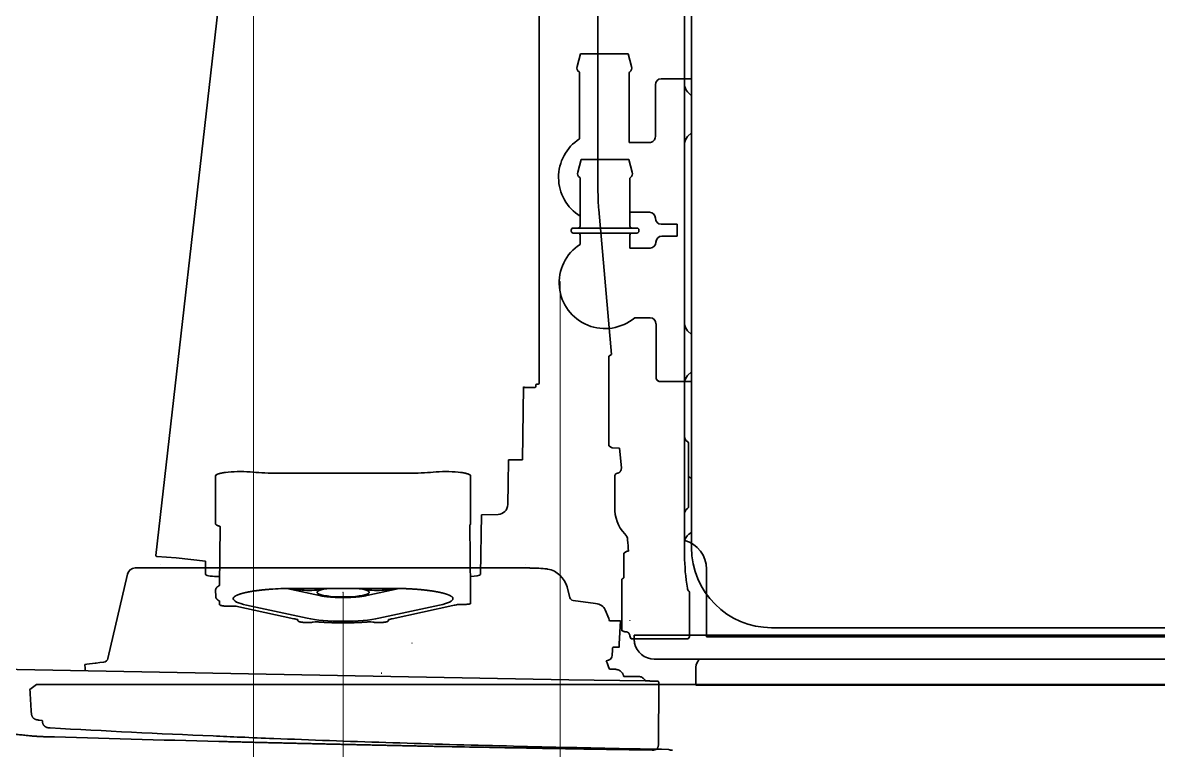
# Model space of a CAD drawing. Header units: millimetres. Extents: x 120 to 10915, y 515 to 8014.
# Drawn here: x 2654 to 3224, y 905 to 1270 of the extents above; entities that cross this region are included whole.
import ezdxf

# ---------------------------------------------------------------- set-up
doc = ezdxf.new("R2010")
doc.units = ezdxf.units.MM
doc.layers.get('0').update_dxf_attribs({"lineweight": 13})
doc.layers.add('201_Dimensions', color=7, linetype='Continuous', lineweight=13)
doc.layers.add('205_Chassis_top_view', color=7, linetype='Continuous', lineweight=13)

# ---------------------------------------------------------------- blocks, each defined once
blk = doc.blocks.new('3351299_1')
at = {"layer": '205_Chassis_top_view', "color": 3, "lineweight": 35}
for p, q in [((2657.74, -1234.44), (2661.1, -1231.85)), ((2661.1, -1231.85), (3450, -1231.85)), ((2662.45, -1249.83), (2663.96, -1250)), ((2667.94, -1253.74), (2667.94, -1253.74))]:
    blk.add_line(p, q, dxfattribs=at)
blk.add_lwpolyline([(2667.94, -1253.75, 0.002913), (2749.71, -1257.79)], format="xyb", dxfattribs=at)
for centre, radius, start, end in [((2657.77, -1234.45), 0.0349, 114.1374, 168.7589), ((4254.16, -1144.5), 1598.95, 183.22452, 183.63295)]:
    blk.add_arc(centre, radius, start, end, dxfattribs=at)
for points, knots in [([(2662.45, -1249.83), (2662.39, -1249.82), (2662.27, -1249.81), (2662.09, -1249.79), (2661.91, -1249.77), (2661.7, -1249.74), (2661.47, -1249.71), (2661.2, -1249.66), (2660.86, -1249.58), (2660.52, -1249.48), (2660.19, -1249.33), (2659.91, -1249.18), (2659.65, -1248.99), (2659.42, -1248.79), (2659.22, -1248.56), (2659.03, -1248.3), (2658.88, -1248.03), (2658.75, -1247.75), (2658.65, -1247.44), (2658.57, -1247.13), (2658.51, -1246.81), (2658.47, -1246.48), (2658.44, -1246.15), (2658.43, -1245.93), (2658.42, -1245.82)], [0, 0, 0, 0, 0.173096, 0.353338, 0.540099, 0.734484, 0.971403, 1.244634, 1.57484, 1.998269, 2.312907, 2.646159, 2.954845, 3.267262, 3.57417, 3.884137, 4.195065, 4.510297, 4.829031, 5.152633, 5.479714, 5.810747, 6.143283, 6.476758, 6.476758, 6.476758, 6.476758]), ([(2663.96, -1250), (2663.97, -1250.11), (2663.98, -1250.33), (2664.02, -1250.66), (2664.08, -1251), (2664.16, -1251.33), (2664.26, -1251.64), (2664.38, -1251.94), (2664.54, -1252.22), (2664.72, -1252.48), (2664.92, -1252.72), (2665.15, -1252.93), (2665.37, -1253.08), (2665.5, -1253.17), (2665.54, -1253.19)], [0.000134, 0.000134, 0.000134, 0.000134, 0.326786, 0.666408, 1.011806, 1.344188, 1.675153, 1.996418, 2.315168, 2.62923, 2.941443, 3.266571, 3.568878, 3.727389, 3.727389, 3.727389, 3.727389]), ([(2667.94, -1253.74), (2667.83, -1253.74), (2667.61, -1253.73), (2667.27, -1253.7), (2666.94, -1253.66), (2666.61, -1253.6), (2666.29, -1253.52), (2666.01, -1253.42), (2665.76, -1253.31), (2665.61, -1253.23), (2665.54, -1253.19)], [0, 0, 0, 0, 0.334308, 0.670447, 1.006347, 1.338838, 1.670657, 1.997946, 2.244422, 2.489201, 2.489201, 2.489201, 2.489201]), ([(2749.71, -1257.79), (2754.31, -1257.99), (2764.45, -1258.43), (2783.93, -1259.22), (2808.25, -1260.13), (2836.51, -1261.1), (2864.97, -1261.97), (2893.42, -1262.74), (2921.79, -1263.43), (2950.08, -1264.04), (2968.95, -1264.39), (2978.39, -1264.56)], [0, 0, 0, 0, 13.795187, 30.46723, 58.478224, 86.797947, 115.296423, 143.911678, 172.176136, 200.440479, 228.790243, 228.790243, 228.790243, 228.790243]), ([(2978.39, -1264.56), (2978.4, -1264.56), (2978.44, -1264.58), (2978.51, -1264.61), (2978.59, -1264.64), (2978.7, -1264.68), (2978.83, -1264.72), (2979.01, -1264.78), (2979.21, -1264.83), (2979.38, -1264.87), (2979.53, -1264.9), (2979.65, -1264.92), (2979.81, -1264.94), (2979.97, -1264.96), (2980.13, -1264.97), (2980.28, -1264.98), (2980.39, -1264.98), (2980.42, -1264.98)], [0.099684, 0.099684, 0.099684, 0.099684, 0.121684, 0.216539, 0.334708, 0.388758, 0.551999, 0.741442, 0.954305, 1.184694, 1.250986, 1.411474, 1.569982, 1.731595, 1.880901, 2.071715, 2.183662, 2.183662, 2.183662, 2.183662])]:
    blk.add_open_spline(points, degree=3, knots=knots, dxfattribs=at)
blk = doc.blocks.new('3069619_1')
at = {"layer": '205_Chassis_top_view', "color": 3, "lineweight": 35}
for p, q in [((2990, -472.2), (2990, -1163.2)), ((2934.24, -915.21), (2932.54, -921.56)), ((2946.2, -915.21), (2934.24, -915.21)), ((2946.2, -915.21), (2934.24, -915.21)), ((2958.16, -915.21), (2946.2, -915.21)), ((2958.16, -915.21), (2959.86, -921.56)), ((2933.7, -942.17), (2933.7, -924.65)), ((2958.7, -959.7), (2958.7, -924.65)), ((2974.8, -927.7), (2990, -927.7)), ((2971.8, -930.7), (2971.8, -956.7)), ((2933.7, -942.17), (2933.7, -957.86)), ((2968.8, -959.7), (2958.7, -959.7)), ((2934.57, -968.23), (2932.87, -974.59)), ((2946.54, -968.23), (2934.57, -968.23)), ((2958.5, -968.23), (2946.54, -968.23)), ((2958.5, -968.23), (2960.2, -974.59)), ((2934.04, -1001.67), (2934.04, -977.67)), ((2959.04, -1001.67), (2959.04, -977.67)), ((2968.8, -994.7), (2959.04, -994.7)), ((2968.81, -994.7), (2959.04, -994.7)), ((2968.8, -994.7), (2961.09, -994.7)), ((2968.81, -994.7), (2961.09, -994.7)), ((2971.8, -997.7), (2971.8, -997.67)), ((2946.54, -1002.67), (2930.54, -1002.67)), ((2962.54, -1002.67), (2946.54, -1002.67)), ((2982.8, -1000.7), (2974.8, -1000.7)), ((2980.3, -1000.7), (2974.8, -1000.7)), ((2980.3, -1000.7), (2974.8, -1000.7)), ((2980.3, -1000.7), (2974.8, -1000.7)), ((2982.8, -1000.7), (2982.8, -1006.7)), ((2929.54, -1004.17), (2929.54, -1003.67)), ((2946.54, -1005.17), (2930.54, -1005.17)), ((2934.04, -1006.17), (2934.04, -1010.86)), ((2962.54, -1005.17), (2946.54, -1005.17)), ((2959.04, -1006.17), (2959.04, -1012.7)), ((2963.54, -1004.17), (2963.54, -1003.67)), ((2982.8, -1006.7), (2975.14, -1006.7)), ((2969.13, -1012.7), (2959.04, -1012.7)), ((2969.13, -1047.7), (2961.42, -1047.7)), ((2969.13, -1047.7), (2961.42, -1047.7)), ((2972.14, -1077.7), (2972.14, -1050.7)), ((2974.14, -1079.7), (2984.53, -1079.7)), ((2974.14, -1079.7), (2984.53, -1079.7)), ((2974.14, -1079.7), (2984.53, -1079.7)), ((2974.14, -1079.7), (2990, -1079.7)), ((2961.2, -1207.2), (4339.2, -1207.2)), ((2961.2, -1207.2), (2961.2, -1209.21)), ((3030.2, -1203.4), (4270.2, -1203.4)), ((4329.2, -1219.2), (2971.2, -1219.2)), ((2992.2, -1223.2), (2992.2, -1232.2)), ((4308.2, -1232.2), (2992.2, -1232.2))]:
    blk.add_line(p, q, dxfattribs=at)
for centre, radius, start, end in [((2934.95, -922.21), 2.5, 165.0005, 234.3151), ((2957.45, -922.21), 2.5, 305.6858, 15.0005), ((2933.2, -924.65), 0.5, 0.0005, 54.3151), ((2959.2, -924.65), 0.5, 125.6858, 180.0005), ((2974.8, -930.7), 3, 90.0005, 180.0005), ((2974.8, -930.7), 3, 90.0005, 180.0005), ((2974.8, -930.7), 3, 90.0004, 180.0004), ((2946.2, -977.17), 23, 122.9203, 238.0687), ((2968.8, -956.7), 3, 270.0005, 0.0005), ((2935.29, -975.23), 2.5, 165.0001, 234.3148), ((2957.79, -975.23), 2.5, 305.6854, 15.0001), ((2933.54, -977.67), 0.5, 0.0001, 54.3148), ((2959.54, -977.67), 0.5, 125.6854, 180.0001), ((2968.8, -997.7), 3, 0.0005, 90.0005), ((2968.8, -997.7), 3, 0.0004, 90.0004), ((2974.8, -997.7), 3, 180.0005, 270.0005), ((2974.8, -997.7), 3, 180.0005, 270.0005), ((2974.8, -997.7), 3, 180.0004, 270.0004), ((2974.8, -997.7), 3, 180.0004, 270.0004), ((2930.54, -1003.67), 1, 90.0001, 180.0001), ((2933.04, -1001.67), 1, 270.0001, 0.0001), ((2960.04, -1001.67), 1, 180.0001, 270.0001), ((2962.54, -1003.67), 1, 0.0001, 90.0001), ((2930.54, -1004.17), 1, 180.0001, 270.0001), ((2933.04, -1006.17), 1, 0.0001, 90.0001), ((2960.04, -1006.17), 1, 90.0001, 180.0001), ((2962.54, -1004.17), 1, 270.0001, 0.0001), ((2975.13, -1009.7), 3, 90.0005, 180.0005), ((2975.14, -1009.7), 3, 90.0001, 180.0001), ((2975.14, -1009.7), 3, 90.0001, 180.0001), ((2946.53, -1030.17), 23, 122.9188, 310.3437), ((2969.13, -1009.7), 3, 270.0001, 0.0001), ((2969.13, -1050.7), 3, 0.0005, 90.0005), ((2969.13, -1050.7), 3, 0.0005, 90.0005), ((2969.13, -1050.7), 3, 0.0001, 90.0001), ((2969.13, -1050.7), 3, 0.0001, 90.0001), ((2974.14, -1077.7), 2, 180.0001, 270.0001), ((2974.14, -1077.7), 2, 180.0001, 270.0001), ((2974.14, -1077.7), 2, 180.0005, 270.0005), ((2974.14, -1077.7), 2, 180.0005, 270.0005), ((3030.2, -1163.2), 40.2, 180, 270), ((2971.2, -1209.21), 9.99, 191.4716, 270), ((2997.2, -1223.2), 5, 126.8614, 180)]:
    blk.add_arc(centre, radius, start, end, dxfattribs=at)
blk.add_open_spline([(2961.41, -1211.2), (2961.33, -1210.8), (2961.27, -1210.39), (2961.22, -1209.98), (2961.2, -1209.59), (2961.2, -1209.21)], degree=5, dxfattribs=at)
blk = doc.blocks.new('3069642_1')
at = {"layer": '205_Chassis_top_view', "color": 3, "lineweight": 35}
for p, q in [((2986.5, -481.09), (2986.5, -1167)), ((2943, -780), (2943, -984.63)), ((2988.03, -934.27), (2990, -936.18)), ((2990, -936.18), (2990, -954.82)), ((2988.03, -956.73), (2990, -954.82)), ((2988.03, -956.73), (2990, -954.82)), ((2943.38, -993.35), (2949.75, -1066.13)), ((2988.03, -1054.27), (2990, -1056.18)), ((2990, -1056.18), (2990, -1074.82)), ((2948.5, -1067), (2949.75, -1066.13)), ((2948.5, -1069.56), (2948.5, -1067)), ((2948.5, -1073.56), (2948.5, -1069.56)), ((2948.5, -1073.56), (2948.5, -1076.61)), ((2948.5, -1080.73), (2948.5, -1076.61)), ((2988.03, -1076.73), (2990, -1074.82)), ((2988.03, -1076.73), (2990, -1074.82)), ((2948.5, -1080.73), (2948.5, -1081.63)), ((2948.5, -1090.54), (2948.5, -1081.63)), ((2948.5, -1090.54), (2948.5, -1091.33)), ((2948.5, -1112), (2948.5, -1091.33)), ((2948.5, -1112), (2949.76, -1112.88)), ((2988.5, -1110.5), (2988.08, -1110.08)), ((2988.5, -1126), (2988.5, -1110.5)), ((2950.3, -1113.06), (2953.86, -1113.19)), ((2953.86, -1113.19), (2954.73, -1123.04)), ((2951.5, -1142.13), (2951.5, -1126.87)), ((2952.36, -1125.88), (2952.85, -1125.81)), ((2988.5, -1143), (2988.5, -1126)), ((2990, -1128.5), (2988.5, -1127.45)), ((2988.61, -1127.53), (2988.5, -1127.45)), ((2990, -1128.5), (2990, -1135.53)), ((2990, -1135.53), (2990, -1155.5)), ((2988.5, -1143), (2988.08, -1143.42)), ((2990, -1155.5), (2988.63, -1156.46)), ((2990, -1155.5), (2988.63, -1156.46)), ((2990, -1155.5), (2988.63, -1156.46)), ((2990, -1155.5), (2988.63, -1156.46)), ((2990, -1155.5), (2988.63, -1156.46)), ((2990, -1155.5), (2988.63, -1156.46)), ((2990, -1155.5), (2988.63, -1156.46)), ((2986.5, -1160.25), (2986.5, -1159.82)), ((2956, -1166), (2957.26, -1165.12)), ((2956, -1178.3), (2956, -1166)), ((2958.33, -1164.92), (2957.8, -1164.94)), ((2986.5, -1167), (2986.5, -1166.07)), ((2997.5, -1174), (2997.5, -1206.5)), ((2955, -1179), (2956, -1178.3)), ((2955, -1204.87), (2955, -1179)), ((2989, -1185.87), (2989, -1187.36)), ((2989, -1187.37), (2989, -1194.25)), ((2989, -1206.89), (2989, -1194.27)), ((2959, -1199.72), (2959, -1199.68)), ((2955, -1204.97), (2955, -1204.87)), ((2957.16, -1205.49), (2956.66, -1205.47)), ((2959.32, -1208.5), (2959.37, -1208.57)), ((2959.65, -1209), (2959.37, -1208.57)), ((2988.35, -1209), (2988.63, -1208.57)), ((2988.68, -1208.5), (2988.63, -1208.57)), ((2989, -1207.41), (2989, -1206.89)), ((2997.5, -1208), (2997.5, -1206.5)), ((2997.5, -1208), (4302.5, -1208)), ((2959.65, -1209), (2988.35, -1209))]:
    blk.add_line(p, q, dxfattribs=at)
for centre, radius, start, end in [((2991.5, -930.68), 5, 180, 226), ((2991.5, -960.32), 5, 134, 180), ((3043, -984.63), 100, 180, 185), ((2991.5, -1050.68), 5, 180, 226), ((2991.5, -1080.32), 5, 134, 179.8876), ((2989.5, -1107.4), 3, 180.6911, 237.9168), ((2987.38, -1110.79), 1, 45, 57.9168), ((2950.33, -1112.06), 1, 235, 268), ((2952.5, -1126.87), 1, 98, 180), ((2952.45, -1124.01), 1.84, 282.2986, 298.5825), ((2952.5, -1142.13), 1, 180, 188.22), ((2969, -1144), 17.5, 176.3589, 224.3768), ((2948.54, -1142.7), 3, 356.4454, 8.2201), ((2989.5, -1146.1), 3, 122.0832, 180), ((2987.38, -1142.71), 1, 302.0832, 315), ((2952.92, -1159.74), 5, 4.9088, 44.3768), ((2991.5, -1160.55), 5, 125, 179.441), ((2659, -1184.98), 300, 3.8337, 4.9088), ((2982.5, -1174), 15, 0, 74.1467), ((2957.83, -1165.94), 1, 92, 125), ((3086.5, -1167), 100, 180, 189.5376), ((2990.82, -1183.06), 2.98, 190.0633, 224.8851), ((2988, -1185.87), 1, 0, 45.0137), ((2955.39, -1204.05), 1, 247.0097, 266.2948), ((2952.18, -1214.17), 9.65, 66.8766, 70.9893), ((2956.85, -1207.61), 2.14, 75.2384, 81.6097), ((2956.81, -1207.75), 2.29, 49.0904, 75.2144), ((2957.12, -1207.36), 1.8, 31.6077, 48.4114), ((2961, -1207.41), 2, 184.304, 213), ((2987, -1207.41), 2, 327, 0)]:
    blk.add_arc(centre, radius, start, end, dxfattribs=at)
for points, knots in [([(2954.73, -1123.04), (2954.73, -1123.08), (2954.74, -1123.17), (2954.74, -1123.3), (2954.73, -1123.44), (2954.72, -1123.57), (2954.7, -1123.71), (2954.68, -1123.85), (2954.64, -1123.98), (2954.6, -1124.11), (2954.56, -1124.22), (2954.52, -1124.32), (2954.48, -1124.43), (2954.42, -1124.53), (2954.37, -1124.63), (2954.31, -1124.73), (2954.24, -1124.83), (2954.17, -1124.93), (2954.1, -1125.02), (2954.02, -1125.1), (2953.94, -1125.18), (2953.86, -1125.26), (2953.78, -1125.33), (2953.69, -1125.4), (2953.61, -1125.47), (2953.52, -1125.53), (2953.43, -1125.58), (2953.36, -1125.61), (2953.33, -1125.63)], [0.000007, 0.000007, 0.000007, 0.000007, 0.128244, 0.25951, 0.393423, 0.529637, 0.668171, 0.807682, 0.949065, 1.091345, 1.198712, 1.306552, 1.423531, 1.541036, 1.658145, 1.775751, 1.892831, 2.009513, 2.125622, 2.240979, 2.353472, 2.464982, 2.574824, 2.68322, 2.794342, 2.903094, 3.009104, 3.112136, 3.112136, 3.112136, 3.112136]), ([(2956.66, -1205.47), (2956.65, -1205.47), (2956.62, -1205.47), (2956.59, -1205.47), (2956.56, -1205.46), (2956.52, -1205.46), (2956.49, -1205.45), (2956.46, -1205.45), (2956.43, -1205.44), (2956.4, -1205.44), (2956.37, -1205.43), (2956.34, -1205.42), (2956.31, -1205.42), (2956.28, -1205.41), (2956.26, -1205.4), (2956.23, -1205.39), (2956.21, -1205.39), (2956.19, -1205.38), (2956.16, -1205.37), (2956.14, -1205.36), (2956.11, -1205.35), (2956.09, -1205.35), (2956.07, -1205.34), (2956.04, -1205.33), (2956.02, -1205.32), (2956, -1205.31), (2955.98, -1205.3), (2955.97, -1205.3)], [0, 0, 0, 0, 0.0351353, 0.0694584, 0.1033526, 0.1363866, 0.1689269, 0.2008937, 0.2323159, 0.2631463, 0.3006704, 0.3277066, 0.354518, 0.3808882, 0.4070981, 0.43309, 0.4588958, 0.4845417, 0.5100576, 0.5354438, 0.560746, 0.5859799, 0.6112167, 0.6363163, 0.6614526, 0.6865875, 0.7117358, 0.7117358, 0.7117358, 0.7117358]), ([(2958.65, -1206.42), (2958.66, -1206.44), (2958.68, -1206.47), (2958.71, -1206.52), (2958.73, -1206.57), (2958.76, -1206.62), (2958.78, -1206.67), (2958.8, -1206.72), (2958.82, -1206.76), (2958.84, -1206.81), (2958.86, -1206.86), (2958.87, -1206.9), (2958.89, -1206.95), (2958.91, -1207), (2958.92, -1207.05), (2958.93, -1207.1), (2958.95, -1207.15), (2958.96, -1207.21), (2958.97, -1207.26), (2958.98, -1207.32), (2958.99, -1207.38), (2958.99, -1207.44), (2959, -1207.5), (2959, -1207.54), (2959.01, -1207.56)], [0, 0, 0, 0, 0.055971, 0.11314, 0.168005, 0.223043, 0.280082, 0.337376, 0.385009, 0.432855, 0.481993, 0.531382, 0.582025, 0.632953, 0.685052, 0.73747, 0.793185, 0.849278, 0.906485, 0.964099, 1.022721, 1.081775, 1.141751, 1.202206, 1.202206, 1.202206, 1.202206])]:
    blk.add_open_spline(points, degree=3, knots=knots, dxfattribs=at)
at = {"layer": '205_Chassis_top_view', "color": 1, "lineweight": 5}
blk.add_point((2924, -1029.63), dxfattribs=at)
blk = doc.blocks.new('3107262_1')
at = {"layer": '205_Chassis_top_view', "color": 3, "lineweight": 35}
for p, q in [((2765.2, -779.28), (2721.01, -1167.1)), ((2913.5, -806.54), (2913.5, -1080.55)), ((2905.03, -1119), (2905.67, -1082.42)), ((2907, -1082.78), (2906.83, -1082.78)), ((2907, -1082.78), (2906.83, -1082.78)), ((2907, -1082.78), (2906.83, -1082.78)), ((2907, -1082.78), (2906.83, -1082.78)), ((2907, -1082.78), (2906.83, -1082.78)), ((2907, -1082.78), (2906.83, -1082.78)), ((2907, -1082.78), (2906.83, -1082.78)), ((2908.3, -1082.75), (2907, -1082.78)), ((2908.3, -1082.75), (2907, -1082.78)), ((2908.3, -1082.75), (2907, -1082.78)), ((2908.3, -1082.75), (2907, -1082.78)), ((2908.3, -1082.75), (2907, -1082.78)), ((2908.3, -1082.75), (2907, -1082.78)), ((2908.3, -1082.75), (2907, -1082.78)), ((2908.5, -1082.7), (2910, -1082.7)), ((2908.5, -1082.7), (2910, -1082.7)), ((2908.5, -1082.7), (2910, -1082.7)), ((2908.5, -1082.7), (2910, -1082.7)), ((2908.5, -1082.7), (2910, -1082.7)), ((2908.5, -1082.7), (2910, -1082.7)), ((2908.5, -1082.7), (2910, -1082.7)), ((2910, -1082.72), (2910.5, -1082.73)), ((2910, -1082.72), (2910.5, -1082.73)), ((2910, -1082.72), (2910.5, -1082.73)), ((2910, -1082.72), (2910.5, -1082.73)), ((2910, -1082.72), (2910.5, -1082.73)), ((2910, -1082.72), (2910.5, -1082.73)), ((2910, -1082.72), (2910.5, -1082.73)), ((2911.26, -1082.71), (2910.5, -1082.73)), ((2911.26, -1082.71), (2910.5, -1082.73)), ((2911.26, -1082.71), (2910.5, -1082.73)), ((2911.26, -1082.71), (2910.5, -1082.73)), ((2911.26, -1082.71), (2910.5, -1082.73)), ((2911.26, -1082.71), (2910.5, -1082.73)), ((2911.26, -1082.71), (2910.5, -1082.73)), ((2911.75, -1081.57), (2911.75, -1082.21)), ((2913.01, -1081.05), (2912.24, -1081.07)), ((2913.01, -1081.05), (2912.24, -1081.07)), ((2913.01, -1081.05), (2912.24, -1081.07)), ((2913.01, -1081.05), (2912.24, -1081.07)), ((2913.01, -1081.05), (2912.24, -1081.07)), ((2913.01, -1081.05), (2912.24, -1081.07)), ((2913.01, -1081.05), (2912.24, -1081.07)), ((2898.06, -1119), (2897.85, -1131.19)), ((2905.03, -1119), (2898.06, -1119)), ((2897.67, -1141.38), (2897.85, -1131.19)), ((2897.66, -1141.58), (2897.67, -1141.38)), ((2884.04, -1176.55), (2884.56, -1146.74)), ((2884.56, -1146.74), (2892.81, -1146.49)), ((2731.18, -1168.25), (2721.44, -1167.66)), ((2731.18, -1168.25), (2745.85, -1169.92)), ((2745.96, -1176.55), (2745.85, -1169.92)), ((2745.96, -1176.54), (2745.96, -1176.55)), ((2746, -1176.66), (2746.03, -1176.72)), ((2883.97, -1176.72), (2884, -1176.66)), ((2884.04, -1176.55), (2884.04, -1176.54))]:
    blk.add_line(p, q, dxfattribs=at)
at = {"layer": '205_Chassis_top_view', "color": 4, "lineweight": 35}
for p, q in [((2751, -1145.35), (2751, -1127.13)), ((2782.21, -1125.83), (2847.79, -1125.83)), ((2879, -1127.13), (2879, -1145.35)), ((2751, -1151.26), (2751, -1145.35)), ((2879, -1145.35), (2879, -1151.26)), ((2878.56, -1151.83), (2878.96, -1184.12)), ((2752.95, -1182.16), (2753.22, -1152.49)), ((2750.97, -1184.6), (2750.97, -1184.59)), ((2750.97, -1184.62), (2750.97, -1184.6)), ((2751.02, -1187.78), (2750.97, -1184.62)), ((2786.8, -1183.69), (2803.13, -1187.24)), ((2839.5, -1183.65), (2790.5, -1183.65)), ((2790.5, -1183.66), (2839.5, -1183.66)), ((2826.87, -1187.24), (2843.2, -1183.69)), ((2879.03, -1184.62), (2878.99, -1186.61)), ((2879.03, -1184.59), (2879.03, -1184.6)), ((2879.03, -1184.6), (2879.03, -1184.62)), ((2752.93, -1191.57), (2752.91, -1190.01)), ((2874.51, -1191.71), (2873.29, -1191.68)), ((2879, -1188), (2878.97, -1191.15)), ((2878.99, -1186.61), (2879, -1187)), ((2879, -1187), (2879, -1188)), ((2760.33, -1192.53), (2759.16, -1192.6)), ((2790.28, -1198.9), (2761.14, -1192.57)), ((2796.98, -1198.67), (2766.54, -1192.06)), ((2863.45, -1192.06), (2833.02, -1198.67)), ((2870.15, -1192.29), (2839.72, -1198.9)), ((2792.28, -1199.75), (2792.27, -1199.29)), ((2801, -1200.48), (2800.01, -1200.63)), ((2829.99, -1200.63), (2829, -1200.48)), ((2837.72, -1199.29), (2837.72, -1199.75)), ((2849.54, -1211.2), (2849.62, -1211.2))]:
    blk.add_line(p, q, dxfattribs=at)
at = {"layer": '205_Chassis_top_view', "color": 4, "lineweight": 18}
blk.add_line((2796.98, -1198.67), (2782.28, -1195.48), dxfattribs=at)
at = {"layer": '205_Chassis_top_view', "color": 3, "lineweight": 35}
for centre, radius, start, end in [((2906.83, -1080.78), 2, 234.7268, 270), ((2908.28, -1082.25), 0.5, 271.5007, 295.6104), ((2908.28, -1082.25), 0.5, 271.5007, 295.6104), ((2908.28, -1082.25), 0.5, 271.5007, 295.6104), ((2908.28, -1082.25), 0.5, 271.5007, 295.6104), ((2908.28, -1082.25), 0.5, 271.5007, 295.6104), ((2908.28, -1082.25), 0.5, 271.5007, 295.6104), ((2908.28, -1082.25), 0.5, 271.5007, 295.6104), ((2911.25, -1082.21), 0.5, 271.5, 0), ((2911.25, -1082.21), 0.5, 271.5, 0), ((2911.25, -1082.21), 0.5, 271.5, 0), ((2911.25, -1082.21), 0.5, 271.5, 0), ((2911.25, -1082.21), 0.5, 271.5, 0), ((2911.25, -1082.21), 0.5, 271.5, 0), ((2911.25, -1082.21), 0.5, 271.5, 0), ((2912.25, -1081.57), 0.5, 91.5, 180), ((2913, -1080.55), 0.5, 271.5, 0), ((2913, -1080.55), 0.5, 271.5, 0), ((2913, -1080.55), 0.5, 271.5, 360), ((2913, -1080.55), 0.5, 271.5, 0), ((2913, -1080.55), 0.5, 271.5, 0), ((2913, -1080.55), 0.5, 271.5, 0), ((2913, -1080.55), 0.5, 271.5, 360), ((2892.67, -1141.49), 5, 271.7144, 359), ((2721.51, -1167.16), 0.5, 173.5, 262), ((2746.09, -1166.93), 3, 263.5, 265.3159), ((2746.19, -1176.54), 0.227, 182.0152, 211.5043), ((2883.81, -1176.54), 0.227, 328.4955, 357.9848)]:
    blk.add_arc(centre, radius, start, end, dxfattribs=at)
at = {"layer": '205_Chassis_top_view', "color": 4, "lineweight": 35}
for centre, radius, start, end in [((2790.45, -1357.69), 174.03, 89.986, 93.5414), ((2877.31, -1184.59), 1.72, 0.0856, 15.9633), ((2859.87, -1144.57), 48.82, 282.1593, 284.9459), ((2873.14, -1196.5), 4.83, 88.2563, 92.1489), ((2802.08, -1144.3), 55.86, 257.806, 259.8922), ((2801.48, -1204.25), 3.8, 85.3911, 97.3003), ((2828.52, -1204.25), 3.8, 82.6962, 94.6093), ((2827.92, -1144.3), 55.86, 280.1077, 282.1939)]:
    blk.add_arc(centre, radius, start, end, dxfattribs=at)
for centre, major_axis, start_param, end_param in [((2763.5, -1127.13), (-12.5, 0), 4.190075, 6.283187), ((2782.21, -1121.49), (25, 0), 4.190075, 4.71239), ((2847.79, -1121.49), (25, 0), 4.71239, 5.234705), ((2866.5, -1127.13), (-12.5, 0), 3.141594, 5.234705), ((2798, -1183.32), (-7.85, 0), 0.24933, 2.892288), ((2815, -1185.66), (-13.14, 0), 5.20767, 10.500295), ((2832, -1183.32), (-7.77, 0), 0.251911, 2.889683), ((2790.5, -1188.74), (30.68, 0), 3.140095, 3.816219), ((2839.5, -1188.74), (30.68, 0), 5.608562, 6.284683), ((2815, -1196.17), (23.08, 0), 3.816229, 5.608562)]:
    blk.add_ellipse(centre, major_axis=major_axis, ratio=0.173643, start_param=start_param, end_param=end_param, dxfattribs=at)
at = {"layer": '205_Chassis_top_view', "color": 3, "lineweight": 35}
for centre, start_param, end_param in [((2752.5, -1176.6), 0.100678, 1.646595), ((2877.5, -1176.6), 1.785079, 3.040915)]:
    blk.add_ellipse(centre, major_axis=(-6.5, 0), ratio=0.173642, start_param=start_param, end_param=end_param, dxfattribs=at)
at = {"layer": '205_Chassis_top_view', "color": 4, "lineweight": 35}
for points in [[(2751, -1127.13), (2751, -1126.73), (2751.54, -1126.32), (2752.61, -1125.95), (2754.14, -1125.63), (2756, -1125.39)], [(2874, -1125.39), (2875.85, -1125.63), (2877.39, -1125.95), (2878.46, -1126.32), (2879, -1126.73), (2879, -1127.13)], [(2753.22, -1152.49), (2752.36, -1152.28), (2751.68, -1152.04), (2751.23, -1151.78), (2751, -1151.52), (2751, -1151.26)], [(2879, -1151.26), (2879, -1151.37), (2878.95, -1151.49), (2878.87, -1151.6), (2878.73, -1151.72), (2878.56, -1151.83)]]:
    blk.add_open_spline(points, degree=5, dxfattribs=at)
for points, degree, knots in [([(2750.97, -1184.59), (2750.97, -1184.42), (2750.99, -1184.24), (2751.03, -1184.07), (2751.23, -1183.58), (2751.58, -1183.14), (2751.87, -1182.87), (2752.27, -1182.57), (2752.74, -1182.28), (2752.81, -1182.24), (2752.88, -1182.2), (2752.95, -1182.16)], 5, [751.200872, 751.200872, 751.200872, 751.200872, 751.200872, 751.200872, 754.814479, 754.814479, 754.814479, 762.087293, 762.087293, 762.087293, 763.333019, 763.333019, 763.333019, 763.333019, 763.333019, 763.333019]), ([(2759.82, -1188.73), (2759.82, -1188.71), (2759.82, -1188.68), (2759.83, -1188.63), (2759.84, -1188.58), (2759.85, -1188.53), (2759.87, -1188.48), (2759.9, -1188.41), (2759.93, -1188.35), (2759.98, -1188.27), (2760.04, -1188.19), (2760.11, -1188.11), (2760.19, -1188.03), (2760.28, -1187.94), (2760.38, -1187.85), (2760.5, -1187.76), (2760.62, -1187.67), (2760.76, -1187.58), (2760.89, -1187.5), (2761.02, -1187.42), (2761.13, -1187.36), (2761.25, -1187.3), (2761.36, -1187.24), (2761.47, -1187.19), (2761.59, -1187.13), (2761.71, -1187.08), (2761.84, -1187.02), (2761.97, -1186.96), (2762.11, -1186.91), (2762.25, -1186.85), (2762.41, -1186.79), (2762.57, -1186.73), (2762.76, -1186.66), (2762.99, -1186.58), (2763.24, -1186.49), (2763.5, -1186.41), (2763.76, -1186.33), (2764.04, -1186.25), (2764.33, -1186.17), (2764.61, -1186.09), (2764.89, -1186.02), (2765.16, -1185.95), (2765.43, -1185.88), (2765.72, -1185.81), (2766.04, -1185.74), (2766.41, -1185.66), (2766.81, -1185.57), (2767.21, -1185.49), (2767.6, -1185.42), (2767.98, -1185.35), (2768.35, -1185.28), (2768.74, -1185.21), (2769.13, -1185.14), (2769.53, -1185.08), (2769.93, -1185.02), (2770.34, -1184.95), (2770.76, -1184.89), (2771.18, -1184.83), (2771.61, -1184.77), (2772.05, -1184.72), (2772.49, -1184.66), (2772.94, -1184.61), (2773.39, -1184.55), (2773.85, -1184.5), (2774.31, -1184.45), (2774.78, -1184.4), (2775.25, -1184.35), (2775.73, -1184.31), (2776.21, -1184.26), (2776.7, -1184.22), (2777.19, -1184.18), (2777.69, -1184.14), (2778.19, -1184.1), (2778.69, -1184.06), (2779.2, -1184.03), (2779.54, -1184), (2779.71, -1183.99)], 3, [0, 0, 0, 0, 0.047404, 0.095226, 0.145449, 0.197553, 0.258023, 0.321898, 0.400422, 0.484581, 0.596487, 0.712378, 0.793054, 0.931321, 1.074769, 1.219539, 1.373535, 1.537591, 1.702724, 1.840147, 1.977214, 2.097789, 2.22195, 2.349713, 2.481068, 2.616013, 2.754534, 2.896626, 3.043471, 3.2054, 3.369913, 3.538529, 3.721699, 3.987264, 4.250188, 4.52124, 4.80035, 5.087461, 5.382489, 5.688894, 5.980002, 6.252182, 6.529987, 6.813355, 7.126677, 7.534541, 7.938158, 8.356547, 8.750328, 9.126856, 9.510168, 9.900214, 10.296827, 10.699945, 11.1094, 11.525115, 11.946935, 12.374767, 12.808454, 13.247891, 13.692929, 14.143455, 14.599316, 15.060391, 15.526529, 15.9976, 16.473456, 16.95396, 17.438962, 17.92832, 18.421885, 18.919508, 19.421035, 19.926314, 20.435197, 20.947528, 20.947528, 20.947528, 20.947528]), ([(2839.5, -1183.66), (2839.68, -1183.66), (2840.04, -1183.66), (2840.58, -1183.66), (2841.12, -1183.66), (2841.67, -1183.67), (2842.21, -1183.68), (2842.75, -1183.69), (2843.28, -1183.7), (2843.82, -1183.71), (2844.36, -1183.72), (2844.89, -1183.74), (2845.43, -1183.75), (2845.96, -1183.77), (2846.49, -1183.79), (2847.02, -1183.82), (2847.54, -1183.84), (2848.06, -1183.87), (2848.58, -1183.89), (2849.1, -1183.92), (2849.61, -1183.95), (2850.12, -1183.98), (2850.63, -1184.02), (2851.14, -1184.05), (2851.64, -1184.09), (2852.13, -1184.12), (2852.63, -1184.16), (2853.11, -1184.2), (2853.6, -1184.25), (2854.08, -1184.29), (2854.55, -1184.33), (2855.03, -1184.38), (2855.49, -1184.43), (2855.95, -1184.48), (2856.41, -1184.53), (2856.86, -1184.58), (2857.31, -1184.64), (2857.75, -1184.69), (2858.18, -1184.75), (2858.61, -1184.8), (2859.03, -1184.86), (2859.45, -1184.92), (2859.86, -1184.98), (2860.26, -1185.05), (2860.66, -1185.11), (2861.05, -1185.17), (2861.43, -1185.24), (2861.81, -1185.31), (2862.18, -1185.38), (2862.56, -1185.45), (2862.95, -1185.53), (2863.35, -1185.61), (2863.74, -1185.69), (2864.08, -1185.77), (2864.39, -1185.84), (2864.66, -1185.91), (2864.93, -1185.97), (2865.2, -1186.04), (2865.48, -1186.12), (2865.77, -1186.2), (2866.05, -1186.28), (2866.32, -1186.36), (2866.58, -1186.44), (2866.83, -1186.52), (2867.08, -1186.6), (2867.29, -1186.68), (2867.47, -1186.74), (2867.63, -1186.8), (2867.78, -1186.86), (2867.92, -1186.92), (2868.06, -1186.98), (2868.19, -1187.03), (2868.31, -1187.09), (2868.43, -1187.14), (2868.55, -1187.2), (2868.66, -1187.26), (2868.77, -1187.31), (2868.88, -1187.37), (2869, -1187.44), (2869.12, -1187.51), (2869.25, -1187.59), (2869.39, -1187.68), (2869.51, -1187.77), (2869.62, -1187.86), (2869.73, -1187.95), (2869.81, -1188.03), (2869.89, -1188.11), (2869.96, -1188.19), (2870.02, -1188.28), (2870.06, -1188.35), (2870.1, -1188.42), (2870.12, -1188.48), (2870.14, -1188.53), (2870.16, -1188.59), (2870.17, -1188.63), (2870.17, -1188.68), (2870.17, -1188.71), (2870.17, -1188.73)], 3, [0, 0, 0, 0, 0.542461, 1.084759, 1.626732, 2.168218, 2.709053, 3.249076, 3.788122, 4.326034, 4.862648, 5.397808, 5.931345, 6.463106, 6.992927, 7.520656, 8.046125, 8.569188, 9.089682, 9.607458, 10.122349, 10.634216, 11.142892, 11.64824, 12.150091, 12.648316, 13.142753, 13.633269, 14.119697, 14.601916, 15.07976, 15.553112, 16.021806, 16.485732, 16.944725, 17.398682, 17.847432, 18.290884, 18.728865, 19.161293, 19.587996, 20.008902, 20.423825, 20.832714, 21.235385, 21.631793, 22.021746, 22.405218, 22.782015, 23.152124, 23.56653, 23.971865, 24.367972, 24.754706, 25.038733, 25.317413, 25.590592, 25.85824, 26.163335, 26.460765, 26.750466, 27.03237, 27.306397, 27.572495, 27.830595, 28.080655, 28.250502, 28.4165, 28.578449, 28.736387, 28.879843, 29.0198, 29.15625, 29.289187, 29.418598, 29.544481, 29.66683, 29.785652, 29.925636, 30.060367, 30.22996, 30.390421, 30.54178, 30.68409, 30.826262, 30.958344, 31.036962, 31.155488, 31.264212, 31.346985, 31.424013, 31.48706, 31.546668, 31.598766, 31.648993, 31.695827, 31.742268, 31.742268, 31.742268, 31.742268]), ([(2752.91, -1190.01), (2752.55, -1189.81), (2752.23, -1189.6), (2751.95, -1189.39), (2751.49, -1188.97), (2751.19, -1188.51), (2751.08, -1188.27), (2751.03, -1188.02), (2751.02, -1187.78)], 5, [736.050162, 736.050162, 736.050162, 736.050162, 736.050162, 736.050162, 742.061922, 742.061922, 742.061922, 747.912384, 747.912384, 747.912384, 747.912384, 747.912384, 747.912384]), ([(2759.16, -1192.6), (2758.83, -1192.62), (2758.49, -1192.64), (2758.15, -1192.65), (2757.64, -1192.65), (2757.13, -1192.64), (2756.94, -1192.64), (2756.44, -1192.62), (2755.95, -1192.59), (2755.64, -1192.56), (2755.2, -1192.52), (2754.77, -1192.46), (2754.64, -1192.44), (2754.39, -1192.4), (2754.15, -1192.35), (2754.03, -1192.33), (2753.82, -1192.27), (2753.63, -1192.21), (2753.54, -1192.18), (2753.38, -1192.12), (2753.24, -1192.04), (2753.18, -1192), (2753.09, -1191.93), (2753.02, -1191.85), (2753, -1191.82), (2752.96, -1191.76), (2752.94, -1191.69), (2752.93, -1191.65), (2752.93, -1191.61), (2752.93, -1191.57)], 5, [723.531723, 723.531723, 723.531723, 723.531723, 723.531723, 723.531723, 725.938508, 725.938508, 725.938508, 727.147371, 727.147371, 727.147371, 729.514582, 729.514582, 729.514582, 730.620428, 730.620428, 730.620428, 731.690695, 731.690695, 731.690695, 732.699547, 732.699547, 732.699547, 733.662674, 733.662674, 733.662674, 734.083778, 734.083778, 734.083778, 734.490084, 734.490084, 734.490084, 734.490084, 734.490084, 734.490084]), ([(2803.13, -1187.24), (2803.24, -1187.26), (2803.48, -1187.31), (2803.83, -1187.38), (2804.2, -1187.45), (2804.57, -1187.51), (2804.96, -1187.58), (2805.37, -1187.64), (2805.78, -1187.69), (2806.2, -1187.75), (2806.63, -1187.8), (2807.07, -1187.85), (2807.52, -1187.89), (2807.98, -1187.94), (2808.45, -1187.98), (2808.92, -1188.02), (2809.41, -1188.05), (2809.89, -1188.08), (2810.39, -1188.11), (2810.89, -1188.14), (2811.39, -1188.16), (2811.9, -1188.18), (2812.41, -1188.2), (2812.92, -1188.21), (2813.44, -1188.22), (2813.96, -1188.23), (2814.48, -1188.23), (2815, -1188.24), (2815.52, -1188.23), (2816.04, -1188.23), (2816.56, -1188.22), (2817.07, -1188.21), (2817.59, -1188.2), (2818.1, -1188.18), (2818.61, -1188.16), (2819.11, -1188.14), (2819.61, -1188.11), (2820.1, -1188.08), (2820.59, -1188.05), (2821.07, -1188.02), (2821.54, -1187.98), (2822.01, -1187.94), (2822.47, -1187.89), (2822.92, -1187.85), (2823.36, -1187.8), (2823.79, -1187.75), (2824.22, -1187.69), (2824.63, -1187.64), (2825.03, -1187.58), (2825.42, -1187.51), (2825.8, -1187.45), (2826.17, -1187.38), (2826.52, -1187.31), (2826.75, -1187.26), (2826.87, -1187.24)], 3, [0, 0, 0, 0, 0.349437, 0.71062, 1.083365, 1.467431, 1.862407, 2.268068, 2.684029, 3.109904, 3.545268, 3.989709, 4.44278, 4.904004, 5.37293, 5.849035, 6.331826, 6.820772, 7.315379, 7.815073, 8.319323, 8.827566, 9.339266, 9.853833, 10.370706, 10.88931, 11.409075, 11.929417, 12.449758, 12.969523, 13.488127, 14.005, 14.519567, 15.031267, 15.539509, 16.043758, 16.543453, 17.038059, 17.527004, 18.009795, 18.4859, 18.954825, 19.416048, 19.869119, 20.313559, 20.748922, 21.174797, 21.590757, 21.996417, 22.391392, 22.775457, 23.148202, 23.509384, 23.85882, 23.85882, 23.85882, 23.85882]), ([(2872.96, -1191.68), (2872.88, -1191.68), (2872.81, -1191.68), (2872.74, -1191.69), (2872.64, -1191.7), (2872.54, -1191.72), (2872.51, -1191.72), (2872.48, -1191.73), (2872.46, -1191.74)], 5, [577.9318591, 577.9318591, 577.9318591, 577.9318591, 577.9318591, 577.9318591, 578.442865, 578.442865, 578.442865, 578.7206984, 578.7206984, 578.7206984, 578.7206984, 578.7206984, 578.7206984]), ([(2878.67, -1191.46), (2878.61, -1191.48), (2878.55, -1191.49), (2878.48, -1191.5), (2878.12, -1191.56), (2877.73, -1191.61), (2877.39, -1191.64), (2876.63, -1191.7), (2875.86, -1191.73), (2875.42, -1191.73), (2874.96, -1191.73), (2874.51, -1191.71)], 5, [569.965215, 569.965215, 569.965215, 569.965215, 569.965215, 569.965215, 570.525097, 570.525097, 570.525097, 573.016177, 573.016177, 573.016177, 576.2745, 576.2745, 576.2745, 576.2745, 576.2745, 576.2745]), ([(2878.97, -1191.15), (2878.97, -1191.18), (2878.96, -1191.21), (2878.96, -1191.24), (2878.94, -1191.29), (2878.91, -1191.34), (2878.89, -1191.35), (2878.86, -1191.38), (2878.83, -1191.4), (2878.81, -1191.42), (2878.78, -1191.43), (2878.75, -1191.45), (2878.73, -1191.45), (2878.71, -1191.46), (2878.69, -1191.46), (2878.69, -1191.46), (2878.68, -1191.46), (2878.67, -1191.46)], 5, [569.2539462, 569.2539462, 569.2539462, 569.2539462, 569.2539462, 569.2539462, 569.4779584, 569.4779584, 569.4779584, 569.6277735, 569.6277735, 569.6277735, 569.7739014, 569.7739014, 569.7739014, 569.9096658, 569.9096658, 569.9096658, 569.9652149, 569.9652149, 569.9652149, 569.9652149, 569.9652149, 569.9652149]), ([(2761.14, -1192.57), (2761.1, -1192.56), (2761.04, -1192.56), (2760.99, -1192.55), (2760.87, -1192.54), (2760.74, -1192.53), (2760.68, -1192.53), (2760.57, -1192.53), (2760.45, -1192.53), (2760.41, -1192.53), (2760.37, -1192.53), (2760.33, -1192.53)], 5, [721.202297, 721.202297, 721.202297, 721.202297, 721.202297, 721.202297, 721.609857, 721.609857, 721.609857, 722.094951, 722.094951, 722.094951, 722.355295, 722.355295, 722.355295, 722.355295, 722.355295, 722.355295]), ([(2800.01, -1200.63), (2799.85, -1200.65), (2799.69, -1200.67), (2799.52, -1200.69), (2799.17, -1200.73), (2798.8, -1200.76), (2798.62, -1200.77), (2798.02, -1200.81), (2797.42, -1200.82), (2797.01, -1200.82), (2796.2, -1200.81), (2795.4, -1200.77), (2795.01, -1200.74), (2794.46, -1200.68), (2793.95, -1200.61), (2793.79, -1200.58), (2793.5, -1200.53), (2793.23, -1200.46), (2793.11, -1200.43), (2792.94, -1200.37), (2792.79, -1200.31), (2792.75, -1200.29), (2792.66, -1200.25), (2792.58, -1200.21), (2792.54, -1200.18), (2792.47, -1200.13), (2792.41, -1200.07), (2792.39, -1200.04), (2792.33, -1199.97), (2792.3, -1199.89), (2792.28, -1199.84), (2792.28, -1199.8), (2792.28, -1199.75)], 5, [674.130896, 674.130896, 674.130896, 674.130896, 674.130896, 674.130896, 675.429275, 675.429275, 675.429275, 676.820977, 676.820977, 676.820977, 679.705241, 679.705241, 679.705241, 682.552534, 682.552534, 682.552534, 683.880798, 683.880798, 683.880798, 685.117534, 685.117534, 685.117534, 685.697324, 685.697324, 685.697324, 686.277114, 686.277114, 686.277114, 686.775792, 686.775792, 686.775792, 687.302667, 687.302667, 687.302667, 687.302667, 687.302667, 687.302667]), ([(2828.21, -1200.46), (2827.19, -1200.54), (2826.15, -1200.62), (2825.09, -1200.68), (2822.43, -1200.82), (2819.73, -1200.91), (2818.1, -1200.95), (2813.8, -1200.99), (2809.53, -1200.91), (2806.91, -1200.81), (2804.32, -1200.66), (2801.78, -1200.46)], 5, [633.846217, 633.846217, 633.846217, 633.846217, 633.846217, 633.846217, 641.471962, 641.471962, 641.471962, 653.075292, 653.075292, 653.075292, 672.024549, 672.024549, 672.024549, 672.024549, 672.024549, 672.024549]), ([(2837.72, -1199.75), (2837.72, -1199.77), (2837.72, -1199.79), (2837.71, -1199.82), (2837.69, -1199.91), (2837.65, -1199.99), (2837.61, -1200.04), (2837.51, -1200.15), (2837.38, -1200.23), (2837.3, -1200.28), (2837.11, -1200.36), (2836.89, -1200.43), (2836.76, -1200.46), (2836.35, -1200.56), (2835.88, -1200.64), (2835.54, -1200.68), (2834.99, -1200.74), (2834.41, -1200.78), (2834.21, -1200.79), (2833.81, -1200.81), (2833.4, -1200.82), (2833.19, -1200.82), (2832.58, -1200.82), (2831.98, -1200.81), (2831.59, -1200.79), (2831.02, -1200.75), (2830.47, -1200.69), (2830.31, -1200.67), (2830.15, -1200.65), (2829.99, -1200.63)], 5, [618.533947, 618.533947, 618.533947, 618.533947, 618.533947, 618.533947, 618.785521, 618.785521, 618.785521, 619.558843, 619.558843, 619.558843, 620.728499, 620.728499, 620.728499, 621.977731, 621.977731, 621.977731, 624.712038, 624.712038, 624.712038, 626.160787, 626.160787, 626.160787, 627.616841, 627.616841, 627.616841, 630.454185, 630.454185, 630.454185, 631.756162, 631.756162, 631.756162, 631.756162, 631.756162, 631.756162])]:
    blk.add_open_spline(points, degree=degree, knots=knots, dxfattribs=at)
at = {"layer": '205_Chassis_top_view', "color": 1, "lineweight": 5}
blk.add_point((2815, -1185.66), dxfattribs=at)
blk = doc.blocks.new('3107260_1')
at = {"layer": '205_Chassis_top_view', "color": 3, "lineweight": 35}
for p, q in [((2710.55, -1173.41), (2712.33, -1173.41)), ((2714.32, -1173.41), (2712.33, -1173.41)), ((2714.58, -1173.41), (2714.32, -1173.41)), ((2714.58, -1173.41), (2715.5, -1173.41)), ((2800.97, -1173.41), (2715.5, -1173.41)), ((2723.19, -1171.71), (2723.19, -1171.71)), ((2803.26, -1173.41), (2801.26, -1173.41)), ((2826.74, -1173.41), (2803.26, -1173.41)), ((2828.74, -1173.41), (2826.74, -1173.41)), ((2908.83, -1173.41), (2829.03, -1173.41)), ((2906.81, -1171.71), (2906.81, -1171.71)), ((2706.66, -1176.51), (2696.89, -1218.8)), ((2706.61, -1176.72), (2706.61, -1176.7)), ((2927.47, -1182.88), (2928.94, -1188.35)), ((2941.76, -1191.2), (2930.45, -1189.7)), ((2946.62, -1194.41), (2948.37, -1198.78)), ((2948.84, -1200), (2954.37, -1200)), ((2953.69, -1211.43), (2954.37, -1200)), ((2699.97, -1205.45), (2699.99, -1205.4)), ((2950.27, -1214.94), (2950.33, -1213.69)), ((2950.83, -1213.22), (2953.56, -1213.22)), ((2950.17, -1216.81), (2950.15, -1217.15)), ((2950.15, -1217.16), (2950.15, -1217.15)), ((2950.17, -1216.81), (2950.27, -1214.94)), ((2638.66, -1224.66), (2638.5, -1224.66)), ((2638.66, -1224.66), (2638.72, -1224.44)), ((2642.36, -1224.28), (2642.11, -1224.28)), ((2685.31, -1221.87), (2686.3, -1221.75)), ((2685.31, -1221.87), (2685.42, -1223.92)), ((2685.36, -1222.74), (2685.36, -1222.75)), ((2685.36, -1222.76), (2685.36, -1222.75)), ((2685.42, -1224.02), (2685.42, -1223.92)), ((2685.48, -1225.08), (2685.42, -1224.02)), ((2690.43, -1221.25), (2686.3, -1221.75)), ((2690.93, -1221.18), (2690.43, -1221.25)), ((2690.93, -1221.19), (2692.92, -1220.94)), ((2692.92, -1220.94), (2694.76, -1220.71)), ((2834.48, -1226.26), (2834.17, -1226.25)), ((2928.18, -1229.76), (2928.18, -1229.76)), ((2928.18, -1229.76), (2928.18, -1229.76)), ((2928.19, -1229.56), (2928.19, -1229.56)), ((2928.37, -1229.53), (2928.36, -1229.53)), ((2928.36, -1229.53), (2966.63, -1230.14)), ((2963.38, -1227.97), (2962.89, -1227.96)), ((2963.4, -1227.97), (2963.38, -1227.97)), ((2963.4, -1227.97), (2963.69, -1227.97)), ((2963.69, -1227.97), (2963.85, -1227.98)), ((2963.85, -1227.98), (2964, -1227.99)), ((2964, -1227.99), (2964.15, -1228.01)), ((2964.15, -1228.01), (2964.3, -1228.04)), ((2964.3, -1228.04), (2964.46, -1228.07)), ((2966.08, -1229.12), (2966, -1229.02)), ((2970.18, -1230.39), (2970.18, -1230.39)), ((2973.23, -1230.42), (2973.19, -1230.33)), ((2973.39, -1230.46), (2973.41, -1230.48)), ((2973.49, -1231.66), (2973.46, -1261.61)), ((2973.38, -1262.14), (2973.46, -1261.61))]:
    blk.add_line(p, q, dxfattribs=at)
for points in [[(2642.36, -1224.28, 0.000154), (2928.36, -1229.53)], [(2955.92, -1227.88, 0.000051), (2962.86, -1227.96)], [(2664.63, -1258.14, 0.00075), (2752.56, -1260.53)]]:
    blk.add_lwpolyline(points, format="xyb", dxfattribs=at)
for centre, radius, start, end in [((2710.55, -1177.41), 4, 89.9998, 167), ((2800.97, -1177.32), 3.91, 85.6691, 89.999), ((2829.03, -1177.32), 3.91, 90.001, 94.3309), ((2916.28, -1182.62), 8.8, 79.713, 83.0592), ((2909.78, -1214.18), 41.55, 19.9481, 21.7506), ((2950.83, -1213.72), 0.5, 90, 177), ((2953.87, -1213.17), 0.317, 175.4002, 189.186), ((2694.46, -1218.23), 2.5, 276.9981, 346.9845), ((2947.15, -1217), 3, 270.3895, 357), ((3627.08, -966.32), 725.69, 200.46114, 200.81187), ((-353.13, -1627.51), 3018.64, 7.4078, 7.66921), ((2685.86, -1222.71), 0.5, 182.9999, 184.1708), ((2963.78, -1230.9), 2.92, 73.5006, 76.5331), ((2963.78, -1230.87), 2.88, 55.0081, 73.4177), ((2963.63, -1231.1), 3.15, 41.2259, 55.0827), ((2963.92, -1230.95), 2.83, 21.8966, 40.3566), ((2964.35, -1230.81), 2.38, 16.1446, 25.099), ((2973.06, -1230.33), 0.124, 36.9059, 90.4289), ((2972.93, -1230.41), 0.271, 17.2159, 33.9516), ((2960.93, -2176.26), 945.92, 89.25115, 89.25544), ((2973.31, -1230.52), 0.0994, 36.3496, 99.2958)]:
    blk.add_arc(centre, radius, start, end, dxfattribs=at)
for centre, major_axis, ratio, start_param, end_param in [((2908.83, -1176.06), (15, 0), 0.176276, 0.966831, 1.570971), ((2917.46, -1184.17), (7.85, -7.85), 0.864927, 0.981957, 2.245948), ((2930.44, -1188.15), (1.18, -1.18), 0.864919, 4.123532, 5.436597), ((2940.17, -1196.12), (6.71, 0.72), 0.737876, 0.204983, 1.25217)]:
    blk.add_ellipse(centre, major_axis=major_axis, ratio=ratio, start_param=start_param, end_param=end_param, dxfattribs=at)
for points, degree, knots in [([(2953.69, -1211.43), (2953.67, -1211.75), (2953.65, -1212.05), (2953.63, -1212.31), (2953.6, -1212.75), (2953.58, -1213.04), (2953.57, -1213.14), (2953.56, -1213.2), (2953.56, -1213.22), (2953.56, -1213.22), (2953.56, -1213.22), (2953.56, -1213.22)], 5, [0, 0, 0, 0, 0, 0, 2.197784, 2.197784, 2.197784, 4.394796, 4.394796, 4.394796, 4.55942, 4.55942, 4.55942, 4.55942, 4.55942, 4.55942]), ([(2642.11, -1224.28), (2642.09, -1224.28), (2642.02, -1224.28), (2641.92, -1224.28), (2641.8, -1224.28), (2641.68, -1224.28), (2641.55, -1224.29), (2641.41, -1224.29), (2641.28, -1224.29), (2641.12, -1224.3), (2640.96, -1224.3), (2640.78, -1224.31), (2640.59, -1224.32), (2640.41, -1224.33), (2640.23, -1224.34), (2640.04, -1224.35), (2639.86, -1224.36), (2639.69, -1224.37), (2639.51, -1224.38), (2639.32, -1224.4), (2639.12, -1224.41), (2638.92, -1224.42), (2638.79, -1224.43), (2638.72, -1224.44)], 3, [0, 0, 0, 0, 0.085921, 0.197357, 0.313355, 0.437193, 0.566475, 0.700243, 0.837246, 0.976286, 1.157318, 1.339545, 1.522403, 1.705984, 1.889701, 2.07344, 2.257481, 2.44154, 2.595633, 2.796641, 2.997662, 3.198606, 3.399064, 3.399064, 3.399064, 3.399064]), ([(2955.92, -1227.88), (2955.89, -1227.74), (2955.83, -1227.48), (2955.7, -1227.09), (2955.53, -1226.69), (2955.3, -1226.29), (2955.02, -1225.9), (2954.68, -1225.53), (2954.3, -1225.2), (2953.88, -1224.92), (2953.45, -1224.7), (2953.05, -1224.55), (2952.72, -1224.46), (2952.47, -1224.4), (2952.26, -1224.36), (2952.08, -1224.33), (2951.92, -1224.31), (2951.78, -1224.29), (2951.64, -1224.28), (2951.52, -1224.27), (2951.42, -1224.26), (2951.33, -1224.25), (2951.25, -1224.25), (2951.17, -1224.24), (2951.08, -1224.24), (2951, -1224.23), (2950.91, -1224.23), (2950.82, -1224.22), (2950.73, -1224.22), (2950.63, -1224.22), (2950.53, -1224.21), (2950.43, -1224.21), (2950.33, -1224.2), (2950.22, -1224.2), (2950.11, -1224.2), (2949.99, -1224.19), (2949.86, -1224.19), (2949.72, -1224.18), (2949.57, -1224.18), (2949.41, -1224.17), (2949.25, -1224.17), (2949.09, -1224.17), (2948.91, -1224.16), (2948.8, -1224.16), (2948.74, -1224.16)], 3, [0.000015, 0.000015, 0.000015, 0.000015, 0.421299, 0.814698, 1.244325, 1.704271, 2.187898, 2.686337, 3.209057, 3.69366, 4.210383, 4.657943, 4.973813, 5.223073, 5.432864, 5.616687, 5.771209, 5.913848, 6.049643, 6.188501, 6.272506, 6.354895, 6.437075, 6.521344, 6.604893, 6.690726, 6.77985, 6.872232, 6.96381, 7.058179, 7.156156, 7.257721, 7.360424, 7.466566, 7.576503, 7.690239, 7.82771, 7.972383, 8.122664, 8.278645, 8.438377, 8.603839, 8.775122, 8.952202, 8.952202, 8.952202, 8.952202]), ([(2973.06, -1230.2), (2973.04, -1230.2), (2973.02, -1230.2), (2973, -1230.2), (2972.93, -1230.19), (2972.84, -1230.19), (2972.78, -1230.19), (2972.59, -1230.19), (2972.36, -1230.19), (2972.19, -1230.19), (2971.88, -1230.19), (2971.54, -1230.19), (2971.37, -1230.19), (2971.06, -1230.19), (2970.73, -1230.19), (2970.56, -1230.19), (2970.37, -1230.19), (2970.18, -1230.19)], 5, [0, 0, 0, 0, 0, 0, 0.643629, 0.643629, 0.643629, 1.958903, 1.958903, 1.958903, 4.007306, 4.007306, 4.007306, 5.416411, 5.416411, 5.416411, 7.018009, 7.018009, 7.018009, 7.018009, 7.018009, 7.018009]), ([(2973.49, -1231.66), (2973.49, -1231.57), (2973.49, -1231.49), (2973.49, -1231.4), (2973.49, -1231.26), (2973.48, -1231.13), (2973.48, -1231.06), (2973.48, -1230.92), (2973.47, -1230.81), (2973.46, -1230.75), (2973.45, -1230.65), (2973.44, -1230.57), (2973.43, -1230.54), (2973.42, -1230.51), (2973.41, -1230.48)], 5, [0, 0, 0, 0, 0, 0, 0.771654, 0.771654, 0.771654, 1.450538, 1.450538, 1.450538, 2.490408, 2.490408, 2.490408, 3.438935, 3.438935, 3.438935, 3.438935, 3.438935, 3.438935]), ([(2640.31, -1238.31), (2640.32, -1238.4), (2640.34, -1238.56), (2640.38, -1238.82), (2640.41, -1239.07), (2640.45, -1239.32), (2640.48, -1239.57), (2640.52, -1239.82), (2640.56, -1240.06), (2640.61, -1240.31), (2640.65, -1240.56), (2640.7, -1240.8), (2640.75, -1241.04), (2640.81, -1241.28), (2640.87, -1241.51), (2640.93, -1241.74), (2641, -1241.97), (2641.07, -1242.21), (2641.16, -1242.47), (2641.27, -1242.75), (2641.38, -1243.01), (2641.5, -1243.26), (2641.61, -1243.5), (2641.69, -1243.65), (2641.73, -1243.73)], 3, [0, 0, 0, 0, 0.253707, 0.507154, 0.760409, 1.013452, 1.266197, 1.518421, 1.769841, 2.02009, 2.271103, 2.520076, 2.766591, 3.010254, 3.250749, 3.487831, 3.721365, 3.951237, 4.253551, 4.549153, 4.837752, 5.117355, 5.384283, 5.630662, 5.630662, 5.630662, 5.630662]), ([(2641.73, -1243.73), (2641.88, -1244.02), (2642.17, -1244.62), (2642.62, -1245.5), (2643.06, -1246.36), (2643.49, -1247.22), (2643.91, -1248.06), (2644.33, -1248.89), (2644.74, -1249.71), (2645.15, -1250.52), (2645.55, -1251.31), (2645.95, -1252.09), (2646.34, -1252.85), (2646.6, -1253.35), (2646.73, -1253.6)], 3, [0, 0, 0, 0, 0.999164, 1.984989, 2.957262, 3.91574, 4.86045, 5.790829, 6.707431, 7.609149, 8.496966, 9.369394, 10.227784, 11.07039, 11.07039, 11.07039, 11.07039]), ([(2646.73, -1253.6), (2646.78, -1253.71), (2646.88, -1253.89), (2647.02, -1254.16), (2647.15, -1254.4), (2647.3, -1254.64), (2647.46, -1254.91), (2647.65, -1255.18), (2647.89, -1255.49), (2648.18, -1255.8), (2648.5, -1256.07), (2648.84, -1256.31), (2649.17, -1256.5), (2649.55, -1256.66), (2649.91, -1256.78), (2650.29, -1256.88), (2650.68, -1256.94), (2650.93, -1256.97), (2651.06, -1256.99)], 3, [0, 0, 0, 0, 0.355369, 0.62405, 0.900167, 1.182695, 1.471617, 1.825546, 2.192194, 2.637552, 3.104654, 3.427437, 3.887102, 4.264066, 4.645222, 5.046755, 5.431323, 5.817828, 5.817828, 5.817828, 5.817828]), ([(2651.06, -1256.99), (2651.55, -1257.04), (2652.5, -1257.14), (2653.87, -1257.29), (2655.15, -1257.42), (2656.34, -1257.55), (2657.46, -1257.66), (2658.53, -1257.76), (2659.55, -1257.85), (2660.49, -1257.93), (2661.37, -1257.99), (2662.11, -1258.03), (2662.79, -1258.07), (2663.39, -1258.1), (2664.01, -1258.12), (2664.42, -1258.13), (2664.63, -1258.14)], 3, [0, 0, 0, 0, 1.487138, 2.858089, 4.134521, 5.331754, 6.451024, 7.52327, 8.544924, 9.533289, 10.355908, 11.177815, 11.778226, 12.375073, 12.99886, 13.622495, 13.622495, 13.622495, 13.622495]), ([(2970.18, -1264.86), (2964.07, -1264.78), (2951.86, -1264.6), (2933.54, -1264.31), (2914.12, -1264), (2894.09, -1263.63), (2876.86, -1263.31), (2866.82, -1263.12), (2863.5, -1263.06)], 3, [0, 0, 0, 0, 18.316955, 36.626383, 54.983634, 76.593465, 96.717861, 106.690989, 106.690989, 106.690989, 106.690989]), ([(2973.38, -1262.14), (2973.37, -1262.23), (2973.34, -1262.4), (2973.3, -1262.66), (2973.25, -1262.91), (2973.18, -1263.15), (2973.11, -1263.38), (2973.02, -1263.6), (2972.91, -1263.81), (2972.78, -1264), (2972.64, -1264.17), (2972.48, -1264.33), (2972.3, -1264.46), (2972.11, -1264.57), (2971.9, -1264.67), (2971.68, -1264.74), (2971.44, -1264.8), (2971.2, -1264.83), (2970.95, -1264.86), (2970.7, -1264.87), (2970.44, -1264.87), (2970.26, -1264.86), (2970.18, -1264.86)], 3, [0, 0, 0, 0, 0.261741, 0.521509, 0.77754, 1.028479, 1.273402, 1.512033, 1.744629, 1.972067, 2.195724, 2.417386, 2.639046, 2.862702, 3.090131, 3.322717, 3.561317, 3.806202, 4.057037, 4.312928, 4.57249, 4.833977, 4.833977, 4.833977, 4.833977])]:
    blk.add_open_spline(points, degree=degree, knots=knots, dxfattribs=at)
for points in [[(2966.63, -1230.14), (2967.34, -1230.15), (2968.05, -1230.16), (2968.76, -1230.17), (2969.47, -1230.18), (2970.18, -1230.19)], [(2752.56, -1260.53), (2774.75, -1261.1), (2796.93, -1261.65), (2819.12, -1262.07), (2841.31, -1262.61), (2863.5, -1263.06)]]:
    blk.add_open_spline(points, degree=5, dxfattribs=at)
blk = doc.blocks.new('BLOCK96')
at = {"layer": '201_Dimensions', "color": 2, "lineweight": 18}
blk.add_line((2770, 0), (2770, -1352), dxfattribs=at)
blk = doc.blocks.new('BLOCK102')
at = {"layer": '201_Dimensions', "color": 2, "lineweight": 18}
blk.add_line((2924, -1029.633911), (2924, -1427), dxfattribs=at)
blk = doc.blocks.new('BLOCK107')
at = {"layer": '201_Dimensions', "color": 2, "lineweight": 18}
blk.add_line((2814.997559, -1185.663574), (2814.997559, -1427), dxfattribs=at)

msp = doc.modelspace()

# ---------------------------------------------------------------- block references
at = {"color": 7, "lineweight": 35}
for name in ['3069642_1', '3069619_1', '3107262_1', '3107260_1', '3351299_1']:
    msp.add_blockref(name, (0, 2170), dxfattribs=at)
at = {"layer": '201_Dimensions', "lineweight": 0}
for name in ['BLOCK96', 'BLOCK102', 'BLOCK107']:
    msp.add_blockref(name, (0, 2170), dxfattribs=at)

doc.saveas('drawing.dxf')
